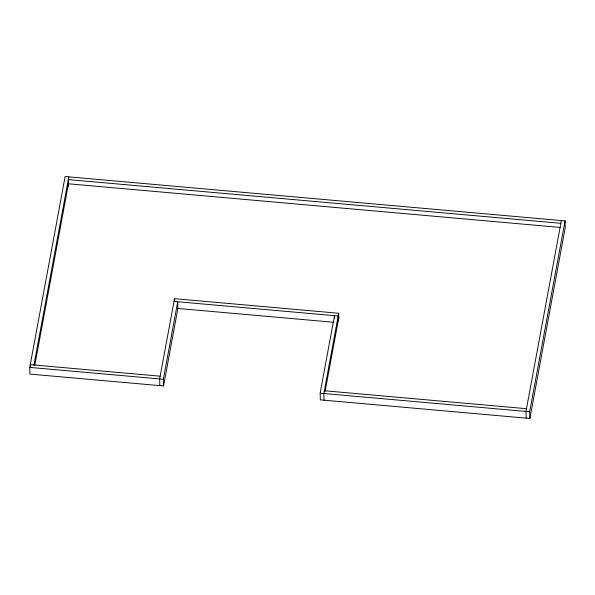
<?xml version="1.0" encoding="UTF-8"?>
<svg xmlns="http://www.w3.org/2000/svg" width="595" height="595" viewBox="0 0 595 595"><rect width="100%" height="100%" fill="white"/><g stroke="black" fill="none" stroke-linecap="round" stroke-linejoin="round"><path stroke-width="0.89" d="M163.536 385.954L163.35 379.253L177.719 301.754L177.905 308.455L163.536 385.954L29.936 374.099L29.75 367.398L65.145 176.537L565.064 220.901L565.25 227.602L529.855 418.464L320.326 399.87L320.14 393.169L334.509 315.67L334.583 318.184M33.952 364.988L68.834 176.864M34.748 365.523L68.447 183.788L560.051 227.416M338.853 318.288L338.711 313.26L174.536 298.69L159.653 378.926L159.839 385.627M338.711 313.26L323.836 393.496L324.022 400.197M325.13 391.302L338.83 317.447M561.368 220.574L525.973 411.435L526.166 418.136M529.855 418.464L529.669 411.762L565.064 220.901M560.862 223.304L68.328 179.601L68.514 186.302M174.03 301.427L338.205 315.997L338.347 321.025M177.905 308.455L333.773 322.289M160.159 376.189L30.256 364.661L30.3 366.341M324.342 390.759L526.486 408.698M29.75 367.398L163.35 379.253M320.14 393.169L529.669 411.762M174.536 298.69L174.603 301.204"/></g></svg>
